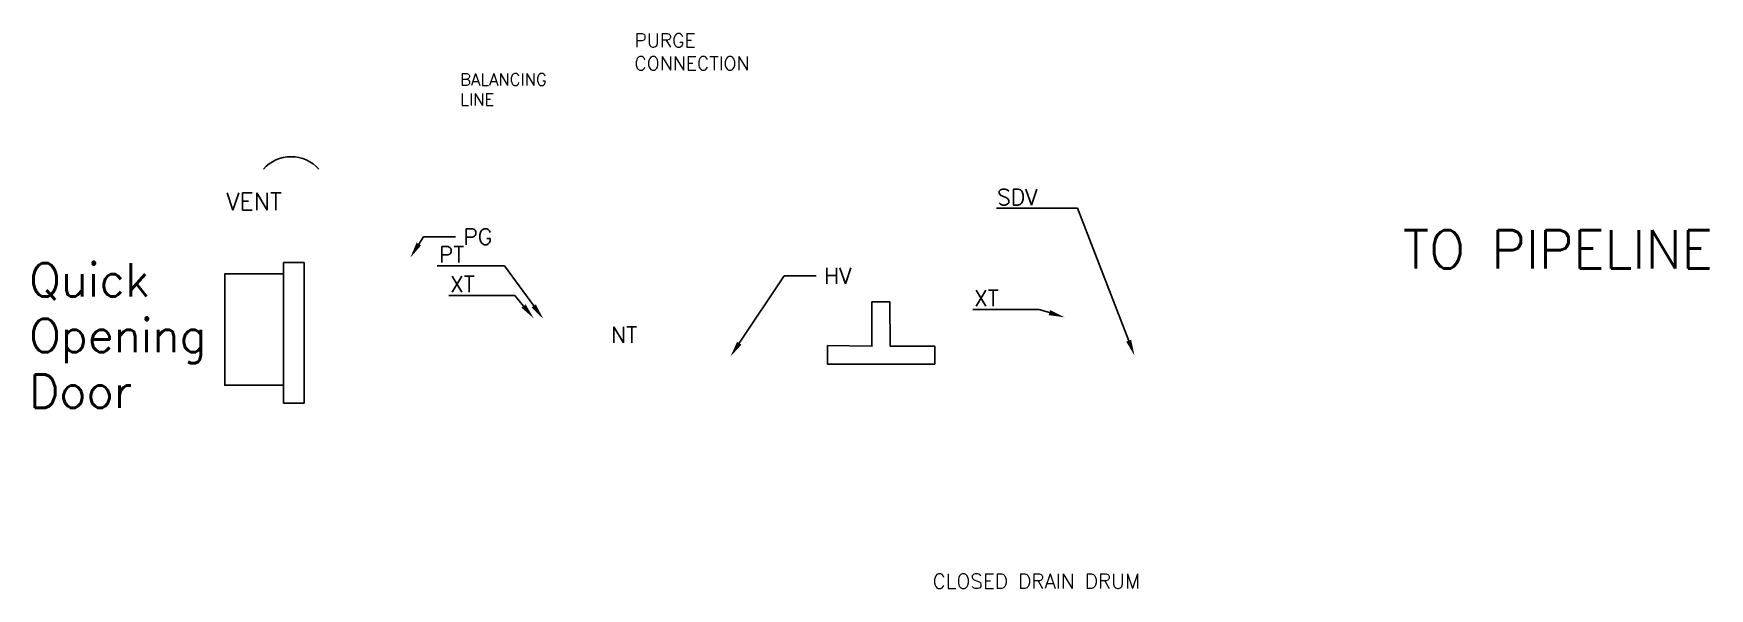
# Model space of a CAD drawing. Header units: inches. Extents: x -69 to 197, y -139 to 60.
# Drawn here: x 4.48 to 23.29, y 1.8 to 8.03 of the extents above; entities that cross this region are included whole.
import ezdxf
from ezdxf import colors
from ezdxf.entities.mleader import LeaderData, LeaderLine
from ezdxf.math import Vec2, Vec3

# ---------------------------------------------------------------- set-up
doc = ezdxf.new("R2010")
doc.units = ezdxf.units.IN
doc.header["$MEASUREMENT"] = 0
doc.styles.get("Standard").update_dxf_attribs({"font": 'romans.shx', "height": 0.1})

msp = doc.modelspace()

# ---------------------------------------------------------------- linework, layer by layer
for p, q in [((7.285, 3.882), (7.285, 5.461)), ((7.285, 5.461), (7.518, 5.461)), ((7.518, 5.461), (7.518, 3.882)), ((7.518, 3.882), (7.285, 3.882))]:
    msp.add_line(p, q)
at = {"color": 4}
msp.add_lwpolyline([(7.681, 6.508, 0.448028), (7.058, 6.509, 1.342765)], format="xyb", dxfattribs=at)
msp.add_lwpolyline([(7.285, 5.332), (6.624, 5.332), (6.624, 4.082), (7.285, 4.082)], close=True)
msp.add_lwpolyline([(13.388, 4.529), (13.888, 4.52), (13.888, 5.02), (14.088, 5.02), (14.094, 4.52), (14.594, 4.52), (14.594, 4.32), (13.388, 4.32), (13.388, 4.529)])

# ---------------------------------------------------------------- texts
at = {"attachment_point": 1}
for s, width, heights, insert, char_height in [('PURGE\\PCONNECTION', 1.5897, [0], (11.222, 8.03), 0.1546), ('BALANCING LINE', 0.34092, [0.376], (9.267, 7.582), 0.13512), ('VENT', 0.4047, [0], (6.642, 6.243), 0.1942), ('TO PIPELINE', 3.75614, [0], (19.847, 5.823), 0.4294), ('Quick \\POpening \\PDoor', 1.10578, [1.624], (4.431, 5.453), 0.3747), ('NT', 0.3627, [0], (10.962, 4.738), 0.1798), ('CLOSED DRAIN DRUM', 3.20645, [0.221], (14.569, 1.966), 0.1646)]:
    msp.add_mtext_dynamic_manual_height_columns(s, width=width, gutter_width=0.5, heights=heights, dxfattribs=dict(at, insert=insert, char_height=char_height))

# ---------------------------------------------------------------- leaders
ml = msp.add_multileader_mtext('Standard')
ml.set_content('SDV', color=256)
ml.set_leader_properties()
ml.build(insert=Vec2(0, 0))
ml.multileader.update_dxf_attribs({"text_right_attachment_type": 6, "dogleg_length": 0.36, "arrow_head_size": 0.18})
ctx = ml.context
ctx.base_point, ctx.char_height, ctx.arrow_head_size, ctx.landing_gap_size, ctx.plane_origin = Vec3(15.186, 6.195), 0.18, 0.18, 0.09, Vec3(16.835, 4.415)
ctx.right_attachment, ctx.text_align_type = 6, 2
notes = []
notes.append((ctx, [(0, (1, 1, 0), (16.197, 6.069), (-1, 0), 0.36, [(0, [(16.835, 4.415)], 0, [])])]))
ctx.mtext.insert, ctx.mtext.alignment, ctx.mtext.flow_direction = Vec3(15.747, 6.285), 3, 5
ml = msp.add_multileader_mtext('Standard')
ml.set_content('PG', color=256)
ml.set_leader_properties()
ml.build(insert=Vec2(0, 0))
ml.multileader.update_dxf_attribs({"text_right_attachment_type": 6, "dogleg_length": 0.36, "arrow_head_size": 0.18})
ctx = ml.context
ctx.base_point, ctx.char_height, ctx.arrow_head_size, ctx.landing_gap_size, ctx.plane_origin = Vec3(9.214, 5.75), 0.18, 0.18, 0.09, Vec3(8.708, 5.515)
ctx.right_attachment = 6
notes.append((ctx, [(0, (1, 1, 0), (8.854, 5.75), (1, 0), 0.36, [(0, [(8.708, 5.515)], 0, [])])]))
ctx.mtext.insert, ctx.mtext.flow_direction = Vec3(9.304, 5.84), 5
ml = msp.add_multileader_mtext('Standard')
ml.set_content('PT', color=256)
ml.set_leader_properties()
ml.build(insert=Vec2(0, 0))
ml.multileader.update_dxf_attribs({"text_right_attachment_type": 6, "dogleg_length": 0.36, "arrow_head_size": 0.18})
ctx = ml.context
ctx.base_point, ctx.char_height, ctx.arrow_head_size, ctx.landing_gap_size, ctx.plane_origin = Vec3(8.95, 5.549), 0.18, 0.18, 0.09, Vec3(10.199, 4.828)
ctx.right_attachment, ctx.text_align_type = 6, 2
notes.append((ctx, [(0, (1, 1, 0), (9.764, 5.423), (-1, 0), 0.36, [(0, [(10.199, 4.828)], 0, [])])]))
ctx.mtext.insert, ctx.mtext.alignment, ctx.mtext.flow_direction = Vec3(9.314, 5.639), 3, 5
ml = msp.add_multileader_mtext('Standard')
ml.set_content('XT', color=256)
ml.set_leader_properties()
ml.build(insert=Vec2(0, 0))
ml.multileader.update_dxf_attribs({"text_right_attachment_type": 6, "dogleg_length": 0.36, "arrow_head_size": 0.18})
ctx = ml.context
ctx.base_point, ctx.char_height, ctx.arrow_head_size, ctx.landing_gap_size, ctx.plane_origin = Vec3(9.067, 5.217), 0.18, 0.18, 0.09, Vec3(10.093, 4.833)
ctx.right_attachment, ctx.text_align_type = 6, 2
notes.append((ctx, [(0, (1, 1, 0), (9.881, 5.091), (-1, 0), 0.36, [(0, [(10.093, 4.833)], 0, [])])]))
ctx.mtext.insert, ctx.mtext.alignment, ctx.mtext.flow_direction = Vec3(9.431, 5.307), 3, 5
ml = msp.add_multileader_mtext('Standard')
ml.set_content('HV', color=256)
ml.set_leader_properties()
ml.build(insert=Vec2(0, 0))
ml.multileader.update_dxf_attribs({"text_right_attachment_type": 6, "dogleg_length": 0.36, "arrow_head_size": 0.18})
ctx = ml.context
ctx.base_point, ctx.char_height, ctx.arrow_head_size, ctx.landing_gap_size, ctx.plane_origin = Vec3(13.262, 5.311), 0.18, 0.18, 0.09, Vec3(12.3, 4.404)
ctx.right_attachment = 6
notes.append((ctx, [(0, (1, 1, 0), (12.902, 5.311), (1, 0), 0.36, [(0, [(12.3, 4.404)], 0, [])])]))
ctx.mtext.insert, ctx.mtext.flow_direction = Vec3(13.352, 5.401), 5
ml = msp.add_multileader_mtext('Standard')
ml.set_content('XT', color=256)
ml.set_leader_properties()
ml.build(insert=Vec2(0, 0))
ml.multileader.update_dxf_attribs({"text_right_attachment_type": 6, "dogleg_length": 0.36, "arrow_head_size": 0.18})
ctx = ml.context
ctx.base_point, ctx.char_height, ctx.arrow_head_size, ctx.landing_gap_size, ctx.plane_origin = Vec3(14.948, 5.06), 0.18, 0.18, 0.09, Vec3(16.053, 4.845)
ctx.right_attachment, ctx.text_align_type = 6, 2
notes.append((ctx, [(0, (1, 1, 0), (15.762, 4.934), (-1, 0), 0.36, [(0, [(16.053, 4.845)], 0, [])])]))
ctx.mtext.insert, ctx.mtext.alignment, ctx.mtext.flow_direction = Vec3(15.312, 5.15), 3, 5
for ctx, leaders in notes:
    for number, flags, end, landing, length, lines in leaders:
        leader = LeaderData()
        leader.index, (leader.has_last_leader_line, leader.has_dogleg_vector, leader.attachment_direction) = number, flags
        leader.last_leader_point, leader.dogleg_vector, leader.dogleg_length = Vec3(end), Vec3(landing), length
        for number, points, colour, breaks in lines:
            line = LeaderLine()
            line.index, line.vertices, line.color, line.breaks = number, Vec3.list(points), colors.encode_raw_color(colour), breaks
            leader.lines.append(line)
        ctx.leaders.append(leader)

doc.saveas('drawing.dxf')
